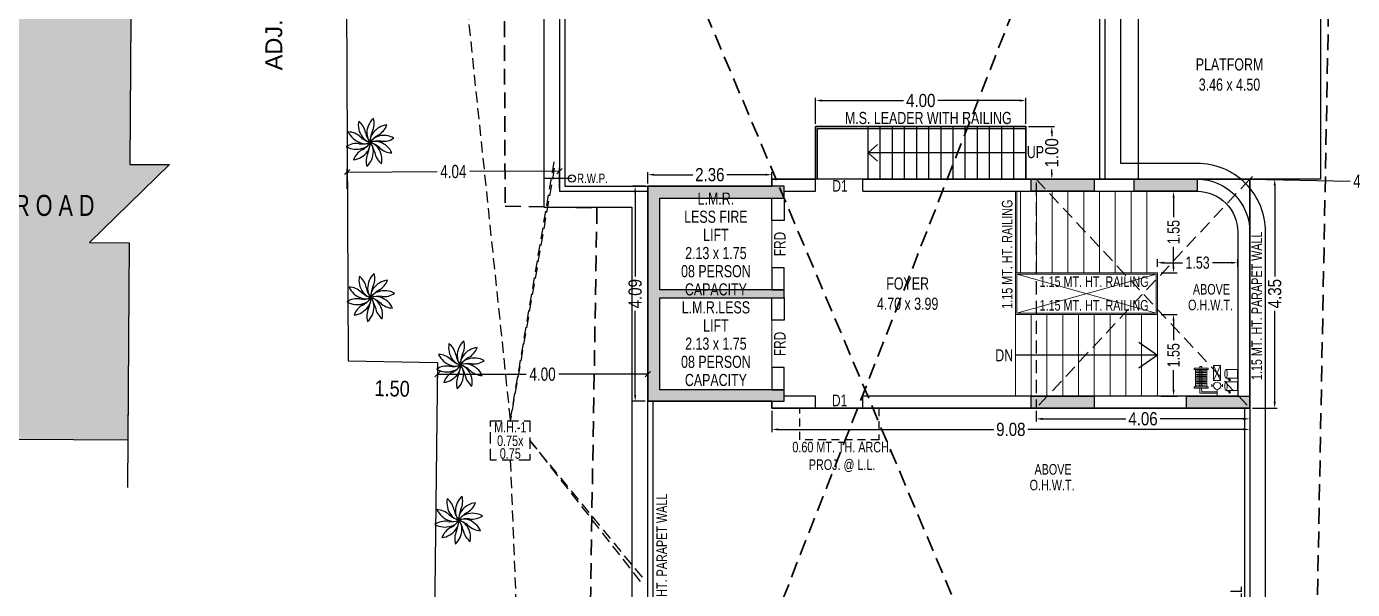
# Model space of a CAD drawing. Header units: millimetres. Extents: x 49 to 419, y 19 to 121.
# Drawn here: x 92.82 to 118.02, y 63.04 to 73.74 of the extents above; entities that cross this region are included whole.
import ezdxf
from ezdxf.enums import TextEntityAlignment as Align

# ---------------------------------------------------------------- set-up
doc = ezdxf.new("R2010")
doc.units = ezdxf.units.MM
doc.header["$MEASUREMENT"] = 0
doc.header["$PDMODE"] = 32
doc.header["$PDSIZE"] = 0.3
doc.linetypes.add('CONTINOUS', pattern=[0])
doc.linetypes.add('HIDDEN', pattern=[0.375, 0.25, -0.125])
for name, color, linetype, lineweight in [('A_BUILT UP', 1, 'Continuous', 35), ('A_DIM', 7, 'Continuous', 25), ('A_DOOR', 34, 'Continuous', 20), ('A_DRAINGE', 1, 'Continuous', 40), ('A_FIRE SYSTEM', 1, 'HIDDEN', 25), ('F.P.LINE', 1, 'Continuous', 30), ('g-ele-01', 7, 'Continuous', 9), ('g-ele-03', 147, 'Continuous', 5), ('g-ele02', 4, 'Continuous', 9), ('g-r.c.c', 5, 'Continuous', 30), ('g-sol250', 250, 'Continuous', 9), ('K ENVIRONMENTAL MANAGEMENT', 5, 'Continuous', 5)]:
    doc.layers.add(name, color=color, linetype=linetype, lineweight=lineweight)
for name, color, linetype in [('A_MARGIN', 7, 'Continuous'), ('A_PARAPET', 4, 'Continuous'), ('A_PROJ.', 42, 'HIDDEN'), ('A_RAMP', 7, 'Continuous'), ('A_ROAD', 73, 'Continuous'), ('A_STAIR', 144, 'Continuous'), ('A_TEXT', 7, 'Continuous'), ('A_TEXT C.', 7, 'Continuous'), ('A_Text D&W', 7, 'Continuous'), ('A_TREE', 3, 'Continuous'), ('A_Wall', 7, 'Continuous'), ('F.P.NO.', 1, 'Continuous'), ('K DIM IN TO IN', 7, 'Continuous'), ('K STAIR & LIFT', 7, 'Continuous')]:
    doc.layers.add(name, color=color, linetype=linetype)
doc.styles.add('AAAAA', font='arial.ttf', dxfattribs={"width": 0.7})
doc.styles.add('AAL', font='simplex.shx')
doc.styles.add('ARIAL', font='arial.ttf')
doc.styles.add('Dinesh', font='swisscl.ttf')
doc.styles.add('ROMAND', font='swissc.ttf')
doc.styles.add('SWISS', font='swisscl.ttf')
doc.dimstyles.new('Dim', dxfattribs={"dimtxt": 0.21, "dimasz": 0.1, "dimexe": 0.0625, "dimexo": 0.0625, "dimgap": 9e-05, "dimtad": 0, "dimtoh": 1, "dimzin": 0, "dimdsep": 46, "dimtxsty": 'Dinesh', "dimcen": 0, "dimclrd": 256, "dimclre": 256, "dimclrt": 256, "dimadec": 0, "dimazin": 0, "dimtfac": 1, "dimtofl": 0, "dimtmove": 0, "dimatfit": 3, "dimfxl": 0, "dimtolj": 1, "dimtzin": 0, "dimlwd": -1, "dimarcsym": 1})
doc.dimstyles.new('GP', dxfattribs={"dimtxt": 0.23, "dimasz": 0.125, "dimexe": 0.025, "dimexo": 0.1, "dimgap": 0.05, "dimtad": 0, "dimzin": 0, "dimdsep": 46, "dimtxsty": 'AAL', "dimblk": 'ARCHTICK', "dimcen": -90, "dimdle": 0.025, "dimse1": 1, "dimse2": 1, "dimclrd": 256, "dimclre": 256, "dimclrt": 256, "dimazin": 0, "dimtfac": 1, "dimtix": 1, "dimtmove": 2, "dimatfit": 1, "dimfxl": 0.18, "dimtolj": 1, "dimtzin": 0, "dimlwd": -1, "dimlwe": -1, "dimarcsym": 2})
doc.dimstyles.new('PARKING', dxfattribs={"dimtxt": 0.5, "dimasz": 0.12, "dimexe": 0.1, "dimexo": 0, "dimgap": 0.1, "dimtad": 0, "dimzin": 0, "dimdsep": 46, "dimtxsty": 'AAAAA', "dimblk1": 'OBLIQUE', "dimblk2": 'OBLIQUE', "dimsah": 1, "dimcen": 0, "dimdle": 0.1, "dimse1": 1, "dimse2": 1, "dimsd1": 1, "dimsd2": 1, "dimclrd": 7, "dimclre": 7, "dimclrt": 7, "dimadec": 0, "dimazin": 0, "dimtfac": 1, "dimtix": 1, "dimtofl": 0, "dimtmove": 2, "dimatfit": 3, "dimldrblk": 'OBLIQUE', "dimfxl": 0.1, "dimtolj": 1, "dimtzin": 0, "dimarcsym": 0})
doc.dimstyles.new('S-100', dxfattribs={"dimtxt": 0.23, "dimasz": 0.12, "dimexe": 0.1, "dimexo": 0, "dimgap": 0.1, "dimtad": 0, "dimzin": 0, "dimdsep": 46, "dimtxsty": 'ROMAND', "dimblk1": 'OBLIQUE', "dimblk2": 'OBLIQUE', "dimsah": 1, "dimcen": 0, "dimdle": 0.1, "dimclrd": 7, "dimclre": 7, "dimclrt": 7, "dimadec": 0, "dimazin": 0, "dimtfac": 1, "dimtix": 1, "dimtofl": 0, "dimtmove": 2, "dimatfit": 3, "dimldrblk": 'OBLIQUE', "dimfxl": 0.1, "dimtolj": 1, "dimtzin": 0, "dimarcsym": 0})

# ---------------------------------------------------------------- blocks, each defined once
blk = doc.blocks.new('_OBLIQUE')
at = {"color": 0, "linetype": 'ByBlock'}
blk.add_line((-0.5, -0.5), (0.5, 0.5), dxfattribs=at)
blk = doc.blocks.new('*D318')
at = {"layer": 'A_MARGIN', "transparency": 16777216}
for p, q in [((116.07, 70.839), (117.977, 70.802)), ((120.504, 70.754), (118.596, 70.791))]:
    blk.add_line(p, q, dxfattribs=at)
at = {"layer": 'Defpoints', "color": 0, "transparency": 16777216}
for p in [(116.07, 70.839), (120.504, 70.754), (120.504, 70.754)]:
    blk.add_point(p, dxfattribs=at)
at = {"layer": 'A_MARGIN', "transparency": 16777216, "xscale": 0.1, "yscale": 0.1, "zscale": 0.1}
for p, rotation in [((116.07, 70.839), 178.9122083500554), ((120.504, 70.754), 358.9122083500554)]:
    blk.add_blockref('_OBLIQUE', p, dxfattribs=dict(at, rotation=rotation))
at = {"layer": 'A_MARGIN', "transparency": 16777216, "insert": (118.287, 70.797), "char_height": 0.25, "attachment_point": 5, "rotation": 358.9122, "style": 'Dinesh'}
blk.add_mtext('\\A1;4.43', dxfattribs=at)
blk = doc.blocks.new('*D324')
at = {"layer": 'A_MARGIN', "lineweight": -2, "transparency": 16777216}
for p, q in [((100.627, 67.292), (100.627, 67.07)), ((104.626, 67.291), (104.626, 67.07))]:
    blk.add_line(p, q, dxfattribs=at)
at = {"layer": 'A_MARGIN', "transparency": 16777216}
for p, q in [((100.627, 67.133), (102.317, 67.132)), ((104.626, 67.132), (102.936, 67.132))]:
    blk.add_line(p, q, dxfattribs=at)
at = {"layer": 'Defpoints', "color": 0, "transparency": 16777216}
for p in [(100.627, 67.354), (104.626, 67.354), (104.626, 67.132)]:
    blk.add_point(p, dxfattribs=at)
at = {"layer": 'A_MARGIN', "transparency": 16777216, "xscale": 0.1, "yscale": 0.1, "zscale": 0.1}
for p, rotation in [((100.627, 67.133), 179.9968255016667), ((104.626, 67.132), 359.9968255016667)]:
    blk.add_blockref('_OBLIQUE', p, dxfattribs=dict(at, rotation=rotation))
at = {"layer": 'A_MARGIN', "transparency": 16777216, "insert": (102.626, 67.132), "char_height": 0.25, "attachment_point": 5, "rotation": 359.9968, "style": 'Dinesh'}
blk.add_mtext('\\A1;4.00', dxfattribs=at)
blk = doc.blocks.new('*D325')
at = {"layer": 'A_MARGIN', "lineweight": -2, "transparency": 16777216}
for p, q in [((98.914, 70.654), (98.912, 71.038)), ((102.95, 70.671), (102.948, 71.056))]:
    blk.add_line(p, q, dxfattribs=at)
at = {"layer": 'A_MARGIN', "transparency": 16777216}
for p, q in [((98.912, 70.976), (100.62, 70.983)), ((102.949, 70.993), (101.241, 70.986))]:
    blk.add_line(p, q, dxfattribs=at)
at = {"layer": 'Defpoints', "color": 0, "transparency": 16777216}
for p in [(98.912, 70.976), (98.914, 70.591), (102.95, 70.609)]:
    blk.add_point(p, dxfattribs=at)
at = {"layer": 'A_MARGIN', "transparency": 16777216, "xscale": 0.1, "yscale": 0.1, "zscale": 0.1}
for p, rotation in [((98.912, 70.976), 180.2497674445656), ((102.949, 70.993), 0.2497674445656095)]:
    blk.add_blockref('_OBLIQUE', p, dxfattribs=dict(at, rotation=rotation))
at = {"layer": 'A_MARGIN', "transparency": 16777216, "insert": (100.93, 70.984), "char_height": 0.25, "attachment_point": 5, "rotation": 0.2498, "style": 'Dinesh'}
blk.add_mtext('\\A1;4.04', dxfattribs=at)
blk = doc.blocks.new('*D311')
at = {"layer": 'Defpoints', "color": 0, "transparency": 16777216}
for p in [(98.338, 90.957), (98.8, 90.959), (98.928, 67.389)]:
    blk.add_point(p, dxfattribs=at)
at = {"layer": 'K DIM IN TO IN', "color": 7, "lineweight": -3, "transparency": 16777216, "insert": (98.401, 79.172), "char_height": 0.3, "attachment_point": 5, "rotation": 90.3109, "style": 'ROMAND'}
blk.add_mtext('\\A1;23.90', dxfattribs=at)
blk = doc.blocks.new('*D312')
at = {"layer": 'Defpoints', "color": 0, "transparency": 16777216}
for p in [(98.928, 67.389), (100.627, 67.354), (100.616, 66.841)]:
    blk.add_point(p, dxfattribs=at)
at = {"layer": 'K DIM IN TO IN', "color": 7, "lineweight": -3, "transparency": 16777216, "insert": (99.767, 66.859), "char_height": 0.3, "attachment_point": 5, "rotation": 358.8047, "style": 'ROMAND'}
blk.add_mtext('\\A1;1.50', dxfattribs=at)
blk = doc.blocks.new('*D313')
at = {"layer": 'Defpoints', "color": 0, "transparency": 16777216}
for p in [(100.627, 67.354), (99.818, 47.92), (100.253, 47.911)]:
    blk.add_point(p, dxfattribs=at)
at = {"layer": 'K DIM IN TO IN', "color": 7, "lineweight": -3, "transparency": 16777216, "insert": (100.004, 57.641), "char_height": 0.3, "attachment_point": 5, "rotation": 88.9001, "style": 'ROMAND'}
blk.add_mtext('\\A1;19.50', dxfattribs=at)
blk = doc.blocks.new('TR1')
at = {"layer": 'A_TREE', "color": 3}
for centre, major_axis, ratio, start_param, end_param in [((0.164, 0.331), (-0.275, 0.275), 1, 0.593429, 1.408456), ((-0.437, 0.125), (0.252, 0.252), 1, 5.678939, 6.405426), ((0.327, 0.171), (0.275, 0.275), 1, 1.535907, 2.350934), ((-0.28, 0.358), (-0.252, 0.252), 1, 3.479825, 4.206311), ((0.366, -0.054), (-0.275, 0.275), 1, -0.663208, 0.151819), ((-0.016, 0.454), (-0.252, 0.252), 1, 2.851506, 3.577993), ((-0.062, 0.364), (-0.275, 0.275), 1, 1.221748, 2.036774), ((-0.427, -0.156), (0.252, 0.252), 1, 0.024073, 0.750559), ((-0.159, 0.459), (-0.057, 0.486), 0.873487, 2.895567, 3.387619), ((-0.097, 0.171), (-0.139, 0.139), 1, 1.897512, 2.87092), ((0.141, 0.465), (0.343, 0.343), 1, 3.19977, 3.631619), ((-0.398, 0.278), (-0.333, 0.36), 0.832217, 2.883887, 3.399298), ((0.022, 0.196), (-0.186, 0.128), 0.843066, 1.151175, 1.990417), ((-0.179, 0.082), (0.139, 0.139), 1, 4.096627, 5.070035), ((0.387, 0.293), (-0.343, 0.343), 1, 1.000655, 1.432504), ((0.133, 0.145), (-0.076, 0.213), 0.843066, 1.151175, 1.990418), ((-0.193, -0.039), (0.062, 0.212), 0.867457, 4.282055, 5.142723), ((-0.485, -0.009), (-0.343, 0.343), 1, 3.513929, 3.945778), ((0.193, 0.039), (0.062, 0.212), 0.867457, 1.140463, 2.00113), ((0.485, 0.009), (-0.343, 0.343), 1, 0.372336, 0.804186), ((0.398, -0.278), (-0.343, 0.343), 1, -0.255982, 0.175867), ((0.179, -0.082), (0.17, 0.131), 0.894922, 1.128525, 2.013068), ((0.159, -0.459), (0.343, 0.343), 1, 0.686496, 1.118345), ((0.097, -0.171), (0.226, 0.006), 0.843066, 1.151175, 1.990417), ((-0.141, -0.465), (0.343, 0.343), 1, 0.058177, 0.490026), ((-0.387, -0.293), (0.343, 0.343), 1, 5.713044, 6.144893), ((-0.022, -0.196), (-0.186, 0.128), 0.843066, 4.292768, 5.13201), ((-0.133, -0.145), (-0.076, 0.213), 0.843066, 4.292768, 5.13201), ((0.264, -0.258), (-0.275, 0.275), 1, -1.291527, -0.4765), ((0.062, -0.364), (-0.275, 0.275), 1, 4.36334, 5.178367), ((0.254, 0.377), (0.252, 0.252), 1, 3.793984, 4.52047), ((-0.254, -0.377), (-0.252, 0.252), 1, -0.918405, -0.191919), ((-0.264, 0.258), (-0.275, 0.275), 1, 1.850066, 2.665093), ((0.016, -0.454), (0.252, 0.252), 1, 1.28071, 2.007196), ((-0.366, 0.054), (-0.275, 0.275), 1, 2.478385, 3.293411), ((0.28, -0.358), (-0.252, 0.252), 1, 0.338232, 1.064718), ((-0.327, -0.171), (-0.275, 0.275), 1, 3.106703, 3.92173), ((0.437, -0.125), (-0.252, 0.252), 1, 0.96655, 1.693037), ((-0.164, -0.331), (-0.275, 0.275), 1, 3.735022, 4.550049), ((0.427, 0.156), (0.252, 0.252), 1, 3.165665, 3.892152)]:
    blk.add_ellipse(centre, major_axis=major_axis, ratio=ratio, start_param=start_param, end_param=end_param, dxfattribs=at)
blk = doc.blocks.new('*D333')
at = {"layer": 'A_DIM', "transparency": 16777216}
for p, q in [((11.264, 1.233), (11.738, 1.233)), ((11.264, -3.119), (11.738, -3.119))]:
    blk.add_line(p, q, dxfattribs=at)
at = {"layer": 'A_DIM', "color": 7, "linetype": 'Continuous', "transparency": 16777216}
for p, q in [((11.688, 1.113), (11.688, -0.617)), ((11.688, -2.999), (11.688, -1.269))]:
    blk.add_line(p, q, dxfattribs=at)
at = {"layer": 'A_DIM', "color": 7, "transparency": 16777216}
for points in [[(11.668, 1.113), (11.708, 1.113), (11.688, 1.233)], [(11.668, -2.999), (11.708, -2.999), (11.688, -3.119)]]:
    blk.add_solid(points, dxfattribs=at)
at = {"layer": 'Defpoints', "color": 0, "transparency": 16777216}
for p in [(11.214, 1.233), (11.214, -3.119), (11.688, -3.119)]:
    blk.add_point(p, dxfattribs=at)
at = {"layer": 'A_DIM', "color": 7, "transparency": 16777216, "insert": (11.688, -0.943), "char_height": 0.25, "attachment_point": 5, "rotation": 90, "style": 'ROMAND'}
blk.add_mtext('\\A1;4.35', dxfattribs=at)
blk = doc.blocks.new('*D334')
at = {"layer": 'A_DIM', "transparency": 16777216}
for p, q in [((-0.23, 1.152), (-0.23, 1.368)), ((2.13, 1.152), (2.13, 1.368))]:
    blk.add_line(p, q, dxfattribs=at)
at = {"layer": 'A_DIM', "color": 7, "linetype": 'Continuous', "transparency": 16777216}
for p, q in [((-0.11, 1.318), (0.625, 1.318)), ((2.01, 1.318), (1.275, 1.318))]:
    blk.add_line(p, q, dxfattribs=at)
at = {"layer": 'A_DIM', "color": 7, "transparency": 16777216}
for points in [[(-0.11, 1.338), (-0.11, 1.298), (-0.23, 1.318)], [(2.01, 1.338), (2.01, 1.298), (2.13, 1.318)]]:
    blk.add_solid(points, dxfattribs=at)
at = {"layer": 'Defpoints', "color": 0, "transparency": 16777216}
for p in [(-0.23, 1.318), (-0.23, 1.102), (2.13, 1.102)]:
    blk.add_point(p, dxfattribs=at)
at = {"layer": 'A_DIM', "color": 7, "transparency": 16777216, "insert": (0.95, 1.318), "char_height": 0.25, "attachment_point": 5, "style": 'ROMAND'}
blk.add_mtext('\\A1;2.36', dxfattribs=at)
blk = doc.blocks.new('*D335')
at = {"layer": 'A_DIM', "transparency": 16777216}
for p, q in [((-0.28, 1.102), (-0.52, 1.102)), ((-0.28, -2.989), (-0.52, -2.989))]:
    blk.add_line(p, q, dxfattribs=at)
at = {"layer": 'A_DIM', "color": 7, "linetype": 'Continuous', "transparency": 16777216}
for p, q in [((-0.47, 0.982), (-0.47, -0.617)), ((-0.47, -2.869), (-0.47, -1.271))]:
    blk.add_line(p, q, dxfattribs=at)
at = {"layer": 'A_DIM', "color": 7, "transparency": 16777216}
for points in [[(-0.49, 0.982), (-0.45, 0.982), (-0.47, 1.102)], [(-0.49, -2.869), (-0.45, -2.869), (-0.47, -2.989)]]:
    blk.add_solid(points, dxfattribs=at)
at = {"layer": 'Defpoints', "color": 0, "transparency": 16777216}
for p in [(-0.23, 1.102), (-0.47, -2.989), (-0.23, -2.989)]:
    blk.add_point(p, dxfattribs=at)
at = {"layer": 'A_DIM', "color": 7, "transparency": 16777216, "insert": (-0.47, -0.944), "char_height": 0.25, "attachment_point": 5, "rotation": 90, "style": 'ROMAND'}
blk.add_mtext('\\A1;4.09', dxfattribs=at)
blk = doc.blocks.new('*D336')
at = {"layer": 'A_DIM', "transparency": 16777216}
for p, q in [((2.96, 2.283, 0), (2.96, 2.777, 0)), ((6.96, 2.283, 0), (6.96, 2.777, 0))]:
    blk.add_line(p, q, dxfattribs=at)
at = {"layer": 'A_DIM', "color": 7, "linetype": 'Continuous', "transparency": 16777216}
for p, q in [((3.08, 2.727, 0), (4.633, 2.727, 0)), ((6.84, 2.727, 0), (5.287, 2.727, 0))]:
    blk.add_line(p, q, dxfattribs=at)
at = {"layer": 'A_DIM', "color": 7, "transparency": 16777216}
for points in [[(3.08, 2.747, 0), (3.08, 2.707, 0), (2.96, 2.727, 0)], [(6.84, 2.747, 0), (6.84, 2.707, 0), (6.96, 2.727, 0)]]:
    blk.add_solid(points, dxfattribs=at)
at = {"layer": 'Defpoints', "color": 0, "transparency": 16777216}
for p in [(6.96, 2.727, 0), (2.96, 2.233, 0), (6.96, 2.233, 0)]:
    blk.add_point(p, dxfattribs=at)
at = {"layer": 'A_DIM', "color": 7, "transparency": 16777216, "insert": (4.96, 2.727, 0), "char_height": 0.25, "attachment_point": 5, "style": 'ROMAND'}
blk.add_mtext('\\A1;4.00', dxfattribs=at)
blk = doc.blocks.new('*D337')
at = {"layer": 'A_DIM', "transparency": 16777216}
for p, q in [((7.01, 2.233, 0), (7.501, 2.233, 0)), ((7.01, 1.233, 0), (7.501, 1.233, 0))]:
    blk.add_line(p, q, dxfattribs=at)
at = {"layer": 'A_DIM', "color": 7, "linetype": 'Continuous', "transparency": 16777216}
for p, q in [((7.451, 2.113, 0), (7.451, 2.053, 0)), ((7.451, 1.353, 0), (7.451, 1.414, 0))]:
    blk.add_line(p, q, dxfattribs=at)
at = {"layer": 'A_DIM', "color": 7, "transparency": 16777216}
for points in [[(7.431, 2.113, 0), (7.471, 2.113, 0), (7.451, 2.233, 0)], [(7.431, 1.353, 0), (7.471, 1.353, 0), (7.451, 1.233, 0)]]:
    blk.add_solid(points, dxfattribs=at)
at = {"layer": 'Defpoints', "color": 0, "transparency": 16777216}
for p in [(6.96, 2.233, 0), (6.96, 1.233, 0), (7.451, 1.233, 0)]:
    blk.add_point(p, dxfattribs=at)
at = {"layer": 'A_DIM', "color": 7, "transparency": 16777216, "insert": (7.451, 1.733, 0), "char_height": 0.25, "attachment_point": 5, "rotation": 90, "style": 'ROMAND'}
blk.add_mtext('\\A1;1.00', dxfattribs=at)
blk = doc.blocks.new('*D338')
at = {"layer": 'A_DIM', "transparency": 16777216}
for p, q in [((7.154, -3.169), (7.154, -3.373)), ((11.214, -3.169), (11.214, -3.373))]:
    blk.add_line(p, q, dxfattribs=at)
at = {"layer": 'A_DIM', "color": 7, "linetype": 'Continuous', "transparency": 16777216}
for p, q in [((7.274, -3.323), (8.856, -3.323)), ((11.094, -3.323), (9.512, -3.323))]:
    blk.add_line(p, q, dxfattribs=at)
at = {"layer": 'A_DIM', "color": 7, "transparency": 16777216}
for points in [[(7.274, -3.303), (7.274, -3.343), (7.154, -3.323)], [(11.094, -3.303), (11.094, -3.343), (11.214, -3.323)]]:
    blk.add_solid(points, dxfattribs=at)
at = {"layer": 'Defpoints', "color": 0, "transparency": 16777216}
for p in [(7.154, -3.119), (11.214, -3.119), (7.154, -3.323)]:
    blk.add_point(p, dxfattribs=at)
at = {"layer": 'A_DIM', "color": 7, "transparency": 16777216, "insert": (9.184, -3.323), "char_height": 0.25, "attachment_point": 5, "style": 'ROMAND'}
blk.add_mtext('\\A1;4.06', dxfattribs=at)
blk = doc.blocks.new('*D339')
at = {"layer": 'A_DIM', "transparency": 16777216}
for p, q in [((2.13, -3.169), (2.13, -3.574)), ((11.214, -3.169), (11.214, -3.574))]:
    blk.add_line(p, q, dxfattribs=at)
at = {"layer": 'A_DIM', "color": 7, "linetype": 'Continuous', "transparency": 16777216}
for p, q in [((2.25, -3.524), (6.346, -3.524)), ((11.094, -3.524), (6.998, -3.524))]:
    blk.add_line(p, q, dxfattribs=at)
at = {"layer": 'A_DIM', "color": 7, "transparency": 16777216}
for points in [[(2.25, -3.504), (2.25, -3.544), (2.13, -3.524)], [(11.094, -3.504), (11.094, -3.544), (11.214, -3.524)]]:
    blk.add_solid(points, dxfattribs=at)
at = {"layer": 'Defpoints', "color": 0, "transparency": 16777216}
for p in [(2.13, -3.119), (11.214, -3.119), (11.214, -3.524)]:
    blk.add_point(p, dxfattribs=at)
at = {"layer": 'A_DIM', "color": 7, "transparency": 16777216, "insert": (6.672, -3.524), "char_height": 0.25, "attachment_point": 5, "style": 'ROMAND'}
blk.add_mtext('\\A1;9.08', dxfattribs=at)
blk = doc.blocks.new('*D340')
at = {"layer": 'A_STAIR', "color": 7, "lineweight": -2, "transparency": 16777216}
for p, q in [((9.529, -1.339), (9.835, -1.339)), ((9.765, -1.459), (9.765, -1.83)), ((9.765, -2.769), (9.765, -2.398)), ((9.529, -2.889), (9.835, -2.889))]:
    blk.add_line(p, q, dxfattribs=at)
at = {"layer": 'A_STAIR', "color": 7, "transparency": 16777216}
for points in [[(9.745, -1.459), (9.785, -1.459), (9.765, -1.339)], [(9.745, -2.769), (9.785, -2.769), (9.765, -2.889)]]:
    blk.add_solid(points, dxfattribs=at)
at = {"layer": 'Defpoints', "color": 0, "transparency": 16777216}
for p in [(9.459, -1.339), (9.459, -2.889), (9.765, -2.889)]:
    blk.add_point(p, dxfattribs=at)
at = {"layer": 'A_STAIR', "color": 7, "transparency": 16777216, "insert": (9.765, -2.114), "char_height": 0.23, "attachment_point": 5, "rotation": 90, "style": 'Dinesh'}
blk.add_mtext('\\A1;1.55', dxfattribs=at)
blk = doc.blocks.new('*D341')
at = {"layer": 'A_STAIR', "color": 7, "lineweight": -2, "transparency": 16777216}
for p, q in [((9.529, 1.002), (9.835, 1.002)), ((9.765, 0.882), (9.765, 0.512)), ((9.765, -0.427), (9.765, -0.056)), ((9.529, -0.547), (9.835, -0.547))]:
    blk.add_line(p, q, dxfattribs=at)
at = {"layer": 'A_STAIR', "color": 7, "transparency": 16777216}
for points in [[(9.745, 0.882), (9.785, 0.882), (9.765, 1.002)], [(9.745, -0.427), (9.785, -0.427), (9.765, -0.547)]]:
    blk.add_solid(points, dxfattribs=at)
at = {"layer": 'Defpoints', "color": 0, "transparency": 16777216}
for p in [(9.459, 1.002), (9.765, 1.002), (9.459, -0.547, 0)]:
    blk.add_point(p, dxfattribs=at)
at = {"layer": 'A_STAIR', "color": 7, "transparency": 16777216, "insert": (9.765, 0.228), "char_height": 0.23, "attachment_point": 5, "rotation": 90, "style": 'Dinesh'}
blk.add_mtext('\\A1;1.55', dxfattribs=at)
blk = doc.blocks.new('*D342')
at = {"layer": 'A_STAIR', "color": 7, "lineweight": -2, "transparency": 16777216}
for p, q in [((9.459, -0.435), (9.459, -0.285)), ((9.579, -0.355), (9.937, -0.355)), ((10.864, -0.355), (10.506, -0.355)), ((10.984, -0.435), (10.984, -0.285))]:
    blk.add_line(p, q, dxfattribs=at)
at = {"layer": 'A_STAIR', "color": 7, "transparency": 16777216}
for points in [[(9.579, -0.335), (9.579, -0.375), (9.459, -0.355)], [(10.864, -0.335), (10.864, -0.375), (10.984, -0.355)]]:
    blk.add_solid(points, dxfattribs=at)
at = {"layer": 'Defpoints', "color": 0, "transparency": 16777216}
for p in [(9.459, -0.355), (9.459, -0.505), (10.984, -0.505, 0)]:
    blk.add_point(p, dxfattribs=at)
at = {"layer": 'A_STAIR', "color": 7, "transparency": 16777216, "insert": (10.222, -0.355), "char_height": 0.23, "attachment_point": 5, "style": 'Dinesh'}
blk.add_mtext('\\A1;1.53', dxfattribs=at)
blk = doc.blocks.new('A$C601668E3')
at = {"layer": 'A_FIRE SYSTEM', "color": 1, "linetype": 'CONTINOUS', "lineweight": 13}
for p, q in [((0, 0), (0.002, -0.126)), ((-0.166, -0.108), (-0.388, -0.112)), ((-0.388, -0.112), (-0.385, -0.278)), ((-0.229, -0.109), (-0.255, -0.071)), ((-0.197, -0.108), (-0.231, -0.058)), ((-0.097, -0.225), (-0.097, -0.174)), ((-0.066, -0.197), (-0.097, -0.198)), ((0.001, -0.052), (0.328, -0.047)), ((0.295, -0.076), (0.001, -0.081)), ((0.073, -0.195), (0.104, -0.194)), ((0.104, -0.222), (0.103, -0.171)), ((0.172, -0.146), (0.44, -0.142)), ((0.173, -0.175), (0.172, -0.146)), ((0.44, -0.17), (0.173, -0.175)), ((0.199, -0.175), (0.204, -0.498)), ((0.204, -0.498), (0.199, -0.175)), ((0.396, -0.196), (0.221, -0.2)), ((0.221, -0.2), (0.221, -0.205)), ((0.221, -0.205), (0.396, -0.202)), ((0.397, -0.23), (0.222, -0.233)), ((0.222, -0.233), (0.222, -0.239)), ((0.222, -0.239), (0.397, -0.236)), ((0.297, -0.144), (0.295, -0.076)), ((0.303, -0.497), (0.297, -0.173)), ((0.328, -0.047), (0.33, -0.143)), ((0.33, -0.172), (0.336, -0.496)), ((0.396, -0.202), (0.396, -0.196)), ((0.397, -0.236), (0.397, -0.23)), ((0.414, -0.171), (0.42, -0.494)), ((0.44, -0.142), (0.44, -0.17)), ((-0.163, -0.274), (-0.385, -0.278)), ((-0.162, -0.344), (-0.384, -0.347)), ((-0.384, -0.347), (-0.381, -0.513)), ((-0.225, -0.345), (-0.251, -0.307)), ((-0.192, -0.344), (-0.227, -0.294)), ((-0.058, -0.294), (0.073, -0.292)), ((-0.058, -0.294), (0.078, -0.579)), ((-0.053, -0.582), (-0.058, -0.294)), ((-0.053, -0.582), (0.073, -0.292)), ((0.073, -0.292), (0.078, -0.579)), ((0.446, -0.494), (0.178, -0.499)), ((0.178, -0.499), (0.179, -0.528)), ((0.398, -0.264), (0.222, -0.267)), ((0.222, -0.267), (0.222, -0.273)), ((0.222, -0.273), (0.398, -0.27)), ((0.398, -0.298), (0.223, -0.301)), ((0.223, -0.301), (0.223, -0.306)), ((0.223, -0.306), (0.398, -0.303)), ((0.399, -0.332), (0.223, -0.335)), ((0.223, -0.335), (0.224, -0.34)), ((0.224, -0.34), (0.399, -0.337)), ((0.399, -0.365), (0.224, -0.368)), ((0.224, -0.368), (0.224, -0.374)), ((0.224, -0.374), (0.399, -0.371)), ((0.4, -0.399), (0.225, -0.402)), ((0.225, -0.402), (0.225, -0.408)), ((0.225, -0.408), (0.4, -0.405)), ((0.4, -0.433), (0.225, -0.436)), ((0.225, -0.436), (0.225, -0.442)), ((0.225, -0.442), (0.401, -0.439)), ((0.401, -0.467), (0.226, -0.47)), ((0.226, -0.47), (0.226, -0.475)), ((0.226, -0.475), (0.401, -0.472)), ((0.398, -0.27), (0.398, -0.264)), ((0.398, -0.303), (0.398, -0.298)), ((0.399, -0.337), (0.399, -0.332)), ((0.399, -0.371), (0.399, -0.365)), ((0.4, -0.405), (0.4, -0.399)), ((0.401, -0.439), (0.4, -0.433)), ((0.401, -0.472), (0.401, -0.467)), ((0.446, -0.494), (0.446, -0.523)), ((-0.159, -0.51), (-0.381, -0.513)), ((0.078, -0.579), (-0.053, -0.582)), ((0.179, -0.528), (0.446, -0.523)), ((0.304, -0.556), (0.303, -0.525)), ((0.337, -0.556), (0.304, -0.556)), ((0.336, -0.525), (0.337, -0.556))]:
    blk.add_line(p, q, dxfattribs=at)
for centre, major_axis, ratio, start_param, end_param in [((-0.229, -0.089), (0.0218, 0.0226), 1, 0.810661, 1.722002), ((-0.165, -0.191), (-0.0014, 0.083), 0.29661, 1.570796327641413, 7.853981634820997), ((0.003, -0.196), (0.0485, 0.0502), 1, 3.926991, 10.210176), ((-0.225, -0.325), (0.0226, -0.0218), 1, 2.381457, 3.292798), ((-0.161, -0.427), (-0.0014, 0.083), 0.29661, 1.570796327641413, 7.853981634820997)]:
    blk.add_ellipse(centre, major_axis=major_axis, ratio=ratio, start_param=start_param, end_param=end_param, dxfattribs=at)
blk = doc.blocks.new('A$C8047e3b8')
at = {"layer": 'g-sol250'}
h = blk.add_hatch(color=7, dxfattribs=at)
h.dxf.hatch_style = 1
h.paths.add_polyline_path([(-0.23, -2.989), (2.36, -2.989), (2.36, -2.768), (0, -2.768), (0, -1.023), (2.36, -1.023), (2.36, -0.873), (0, -0.873), (0, 0.872), (2.36, 0.872), (2.36, 1.102), (-0.23, 1.102)])
h = blk.add_hatch(color=7, dxfattribs=at)
h.dxf.hatch_style = 1
h.paths.add_polyline_path([(8.259, 1.232), (8.259, 1.002), (7.059, 1.002), (7.059, 1.232)])
h = blk.add_hatch(color=7, dxfattribs=at)
h.dxf.hatch_style = 1
h.paths.add_polyline_path([(10.215, 1.232), (10.215, 1.002), (9.015, 1.002), (9.015, 1.232)])
h = blk.add_hatch(color=7, dxfattribs=at)
h.dxf.hatch_style = 1
h.paths.add_polyline_path([(8.259, -2.889), (8.259, -3.119), (7.059, -3.119), (7.059, -2.889)])
h = blk.add_hatch(color=7, dxfattribs=at)
h.dxf.hatch_style = 1
h.paths.add_polyline_path([(11.214, -2.889), (11.214, -3.119), (10.014, -3.119), (10.014, -2.889)])
at = {"layer": 'A_BUILT UP'}
blk.add_lwpolyline([(11.214, 1.233), (6.96, 1.233), (6.96, 2.233), (2.96, 2.233), (2.96, 1.233), (2.13, 1.233), (2.13, 1.102), (-0.23, 1.102), (-0.23, -2.989), (2.13, -2.989), (2.13, -3.119), (11.214, -3.119)], close=True, dxfattribs=at)
at = {"layer": 'A_DOOR', "color": 7}
for p, q in [((3.86, 1.233), (2.96, 1.233)), ((2.13, -0.45), (2.13, 0.45)), ((2.13, -2.349), (2.13, -1.449)), ((3.86, -3.119), (2.96, -3.119))]:
    blk.add_line(p, q, dxfattribs=at)
at = {"layer": 'A_PARAPET', "color": 7}
for points in [[(8.462, 1.233), (8.462, 16.75), (-1.906, 16.75), (-1.906, 1.002), (-0.23, 1.002)], [(8.362, 1.233), (8.362, 11.875), (6.729, 11.875), (6.729, 13), (8.362, 13), (8.362, 16.65), (-1.806, 16.65), (-1.806, 1.102), (-0.23, 1.102)], [(11.214, -3.119), (11.214, -21.983), (-0.231, -17.046), (-0.23, -2.989)], [(11.114, -3.119), (11.114, -21.831), (7.154, -20.123), (7.154, -18.713), (4.854, -18.713), (4.854, -19.131), (1.493, -17.68), (1.493, -15.989), (-0.131, -15.989), (-0.13, -2.989)]]:
    blk.add_lwpolyline(points, dxfattribs=at)
at = {"layer": 'A_PROJ.', "color": 7, "ltscale": 0.6}
blk.add_lwpolyline([(4.16, -3.119), (4.16, -3.719), (2.66, -3.719), (2.66, -3.119)], dxfattribs=at)
at = {"layer": 'A_STAIR', "color": 7}
for p, q in [((3.96, 1.233), (3.96, 2.233)), ((4.191, 1.233), (4.191, 2.233)), ((4.422, 1.233), (4.422, 2.233)), ((4.652, 1.233), (4.652, 2.233)), ((4.883, 1.233), (4.883, 2.233)), ((5.114, 1.233), (5.114, 2.233)), ((5.345, 1.233), (5.345, 2.233)), ((5.575, 1.233), (5.575, 2.233)), ((5.806, 1.233), (5.806, 2.233)), ((6.037, 1.233), (6.037, 2.233)), ((6.268, 1.233), (6.268, 2.233)), ((6.498, 1.233), (6.498, 2.233)), ((6.729, 1.233), (6.729, 2.233)), ((6.96, 1.733), (3.96, 1.733)), ((5.355, 1.233), (3.76, 1.233))]:
    blk.add_line(p, q, dxfattribs=at)
for points in [[(6.96, 1.233), (2.96, 1.233), (2.96, 2.233), (6.96, 2.233)], [(6.96, 1.233), (2.996, 1.233), (2.996, 2.198), (6.96, 2.198)]]:
    blk.add_lwpolyline(points, close=True, dxfattribs=at)
blk.add_lwpolyline([(4.136, 1.891), (3.96, 1.733), (4.136, 1.576)], dxfattribs=at)
at = {"layer": 'A_TEXT', "color": 7, "lineweight": -3}
blk.add_circle((-1.676, 1.247), 0.0693, dxfattribs=at)
blk.add_circle((-1.676, 1.247), 0.0693, dxfattribs=at)
at = {"layer": 'A_Wall'}
for p, q in [((2.13, 1.233), (2.96, 1.233)), ((2.13, 1.233), (2.13, 1.102)), ((2.96, 1.002), (2.96, 1.233)), ((3.86, 1.002), (3.86, 1.233)), ((2.36, 1.002), (2.96, 1.002)), ((2.13, -3.119), (2.13, -2.989)), ((2.96, -2.889), (2.36, -2.889)), ((2.96, -2.889), (2.36, -2.889)), ((2.96, -2.989), (2.96, -2.889)), ((2.96, -3.119), (2.96, -2.889)), ((3.86, -2.989), (3.86, -2.889)), ((3.86, -3.119), (3.86, -2.889)), ((2.13, -3.119), (2.96, -3.119)), ((2.13, -3.119), (2.96, -3.119))]:
    blk.add_line(p, q, dxfattribs=at)
for points in [[(3.86, 1.233), (10.215, 1.233, -0.413166), (11.214, 0.232), (11.214, -3.119), (3.86, -3.119)], [(3.86, 1.002), (10.214, 1.002, -0.414213), (10.984, 0.232), (10.984, -2.889), (3.86, -2.889)]]:
    blk.add_lwpolyline(points, format="xyb", dxfattribs=at)
at = {"layer": 'g-ele-01', "color": 7}
for points in [[(10.984, 0.232), (10.984, -2.889)], [(11.214, 0.232), (11.214, -2.889)]]:
    blk.add_lwpolyline(points, dxfattribs=at)
at = {"layer": 'g-ele-01', "color": 7, "elevation": 0}
for points in [[(9.458, -1.339), (9.458, -0.547), (6.758, -0.547), (6.758, -1.339)], [(9.433, -1.314), (9.433, -0.572), (6.783, -0.572), (6.783, -1.314)]]:
    blk.add_lwpolyline(points, close=True, dxfattribs=at)
at = {"layer": 'g-ele-01', "color": 7}
for radius in [1, 0.77]:
    blk.add_arc((10.214, 0.232), radius, 0, 90, dxfattribs=at)
at = {"layer": 'g-ele-03', "color": 7}
for p, q in [((6.758, -2.889, 0), (6.758, -1.339, 0)), ((7.058, -2.889, 0), (7.058, -1.339, 0)), ((7.358, -2.889, 0), (7.358, -1.339, 0)), ((7.658, -2.889, 0), (7.658, -1.339, 0)), ((7.958, -2.889, 0), (7.958, -1.339, 0)), ((8.258, -2.889, 0), (8.258, -1.339, 0)), ((8.558, -2.889, 0), (8.558, -1.339, 0)), ((8.858, -2.889, 0), (8.858, -1.339, 0)), ((9.158, -2.889, 0), (9.158, -1.339, 0)), ((9.458, -2.889, 0), (9.458, -1.339, 0))]:
    blk.add_line(p, q, dxfattribs=at)
at = {"layer": 'g-ele-03', "color": 7, "elevation": 0}
for points in [[(9.433, -0.572), (6.783, -1.314)], [(6.783, -0.572), (9.433, -1.314)]]:
    blk.add_lwpolyline(points, dxfattribs=at)
at = {"layer": 'g-ele02', "color": 7}
for p, q in [((6.758, -0.547, 0), (6.758, 1.003, 0)), ((6.783, -0.547, 0), (6.783, 1.003, 0)), ((6.858, -0.547, 0), (6.858, 1.003, 0)), ((7.158, -0.547, 0), (7.158, 1.003, 0)), ((7.458, -0.547, 0), (7.458, 1.003, 0)), ((7.758, -0.547, 0), (7.758, 1.003, 0)), ((8.058, -0.547, 0), (8.058, 1.003, 0)), ((8.358, -0.547, 0), (8.358, 1.003, 0)), ((8.658, -0.547, 0), (8.658, 1.002, 0)), ((8.958, -0.547, 0), (8.958, 1.002, 0)), ((9.258, -0.547, 0), (9.258, 1.002, 0))]:
    blk.add_line(p, q, dxfattribs=at)
at = {"layer": 'g-r.c.c', "color": 7}
for points in [[(-0.23, -2.989), (2.36, -2.989), (2.36, -2.768), (0, -2.768), (0, -1.023), (2.36, -1.023), (2.36, -0.873), (0, -0.873), (0, 0.872), (2.36, 0.872), (2.36, 1.102), (-0.23, 1.102)], [(8.259, 1.232), (8.259, 1.002), (7.059, 1.002), (7.059, 1.232)], [(2.13, 0.872), (2.36, 0.872), (2.36, 0.45), (2.13, 0.45)], [(2.36, -0.45), (2.13, -0.45), (2.13, -0.873), (2.36, -0.873)], [(2.13, -1.023), (2.36, -1.023), (2.36, -1.449), (2.13, -1.449)], [(2.36, -2.349), (2.13, -2.349), (2.13, -2.768), (2.36, -2.768)], [(8.259, -2.889), (8.259, -3.119), (7.059, -3.119), (7.059, -2.889)], [(11.214, -2.889), (11.214, -3.119), (10.014, -3.119), (10.014, -2.889)]]:
    blk.add_lwpolyline(points, close=True, dxfattribs=at)
at = {"layer": 'g-r.c.c', "color": 7, "elevation": 0}
blk.add_lwpolyline([(10.215, 1.232), (10.215, 1.002), (9.015, 1.002), (9.015, 1.232)], close=True, dxfattribs=at)
at = {"layer": 'K STAIR & LIFT', "color": 7, "linetype": 'HIDDEN', "lineweight": -3}
for p, q in [((11.214, 1.233), (7.154, -3.119)), ((7.154, 1.233), (11.214, -3.119))]:
    blk.add_line(p, q, dxfattribs=at)
at = {"layer": 'K STAIR & LIFT', "color": 7, "linetype": 'HIDDEN', "lineweight": -3, "flags": 128}
blk.add_lwpolyline([(11.214, 1.233), (7.154, 1.233), (7.154, -3.119), (11.214, -3.119)], close=True, dxfattribs=at)
at = {"layer": 'A_FIRE SYSTEM', "color": 1, "rotation": 179.0042454916269}
blk.add_blockref('A$C601668E3', (10.594, -2.889), dxfattribs=at)
at = {"layer": 'A_TEXT', "style": 'SWISS'}
for s, p in [('M.S. LEADER WITH RAILING', (3.518, 2.281)), ('UP', (6.976, 1.633))]:
    blk.add_text(s, height=0.23, dxfattribs=at).set_placement(p)
at = {"layer": 'A_TEXT', "color": 7, "lineweight": -3, "style": 'SWISS'}
blk.add_text('R.W.P.', height=0.18, dxfattribs=at).set_placement((-1.574, 1.158))
blk.add_text('R.W.P.', height=0.18, dxfattribs=at).set_placement((-1.574, 1.158))
at = {"layer": 'A_TEXT', "char_height": 0.23, "width": 1.35194, "attachment_point": 5, "line_spacing_factor": 0.9, "style": 'SWISS'}
for s, insert in [('L.M.R. LESS FIRE LIFT\\P{\\A1;2.13} x {\\A1;1.75}\\P08 PERSON\\PCAPACITY', (1.065, 0)), ('L.M.R.LESS LIFT\\P{\\A1;2.13} x {\\A1;1.75}\\P08 PERSON\\PCAPACITY', (1.065, -1.895))]:
    blk.add_mtext(s, dxfattribs=dict(at, insert=insert))
at = {"layer": 'A_TEXT', "char_height": 0.23, "attachment_point": 5, "style": 'SWISS'}
for s, insert, width in [('FOYER\\P{\\A1;4.70} x {\\A1;3.99}', (4.71, -0.944), 1.7186), ('DN', (6.546, -2.114), 0.3613)]:
    blk.add_mtext(s, dxfattribs=dict(at, insert=insert, width=width))
at = {"layer": 'A_TEXT', "color": 7, "lineweight": -3, "width": 3.32715, "attachment_point": 5, "rotation": 90, "style": 'Dinesh'}
for insert, char_height in [((0.037, -6.158), 0.2), ((10.955, -8.059), 0.22)]:
    blk.add_mtext('1.15 MT. HT. PARAPET WALL', dxfattribs=dict(at, insert=insert, char_height=char_height))
at = {"layer": 'A_TEXT C.', "char_height": 0.2, "attachment_point": 5, "rotation": 90, "style": 'SWISS'}
for s, insert, width in [('1.15 MT. HT. RAILING', (6.604, -0.193), 2.61648), ('1.15 MT. HT. PARAPET WALL', (11.348, -1.174), 3.04326)]:
    blk.add_mtext(s, dxfattribs=dict(at, insert=insert, width=width))
at = {"layer": 'A_TEXT C.', "char_height": 0.2, "attachment_point": 5, "style": 'SWISS'}
for s, insert, width in [('1.15 MT. HT. RAILING', (8.254, -0.716), 2.61648), ('1.15 MT. HT. RAILING', (8.254, -1.166), 2.61648), (' 0.60 MT. TH. ARCH.\\P PROJ. @ L.L.', (3.436, -4.046), 2)]:
    blk.add_mtext(s, dxfattribs=dict(at, insert=insert, width=width))
at = {"layer": 'A_Text D&W', "char_height": 0.22, "width": 0.36863, "attachment_point": 5, "style": 'SWISS'}
for insert in [(3.424, 1.106), (3.417, -2.972)]:
    blk.add_mtext('D1', dxfattribs=dict(at, insert=insert))
at = {"layer": 'A_Text D&W', "char_height": 0.22, "width": 0.36863, "attachment_point": 5, "rotation": 90, "style": 'SWISS'}
for insert in [(2.28, 0), (2.28, -1.899)]:
    blk.add_mtext('FRD', dxfattribs=dict(at, insert=insert))
at = {"layer": 'K STAIR & LIFT', "color": 7, "lineweight": -3, "style": 'SWISS'}
for s, p in [('ABOVE', (10.133, -0.96)), ('O.H.W.T.', (10.041, -1.258)), ('ABOVE', (7.121, -4.382)), ('O.H.W.T.', (7.029, -4.681))]:
    blk.add_text(s, height=0.2, dxfattribs=at).set_placement(p)
at = {"layer": 'A_DIM'}
for p1, p2, distance, picture, middle in [((2.96, 2.233, 0), (6.96, 2.233, 0), 0.494, '*D336', (4.96, 2.727, 0)), ((6.96, 2.233, 0), (6.96, 1.233, 0), 0.491, '*D337', (7.451, 1.733, 0))]:
    dim = blk.add_aligned_dim(p1=p1, p2=p2, distance=distance, dimstyle='GP', override={"dimtxt": 0.25, "dimasz": 0.12, "dimexe": 0.05, "dimexo": 0.05, "dimtxsty": 'ROMAND', "dimsah": 1, "dimse1": 0, "dimse2": 0, "dimclrd": 7, "dimclrt": 7, "dimfxl": 0.5, "dimfxlon": 1, "dimarcsym": 1}, dxfattribs=at)
    dim.commit()
    dim.dimension.update_dxf_attribs({"geometry": picture, "text_midpoint": middle})
for base, p1, p2, picture, middle in [((-0.23, 1.318), (2.13, 1.102), (-0.23, 1.102), '*D334', (0.95, 1.318)), ((11.214, -3.524), (2.13, -3.119), (11.214, -3.119), '*D339', (6.672, -3.524)), ((7.154, -3.323), (11.214, -3.119), (7.154, -3.119), '*D338', (9.184, -3.323))]:
    dim = blk.add_linear_dim(base=base, p1=p1, p2=p2, dimstyle='GP', override={"dimtxt": 0.25, "dimasz": 0.12, "dimexe": 0.05, "dimexo": 0.05, "dimtxsty": 'ROMAND', "dimsah": 1, "dimse1": 0, "dimse2": 0, "dimclrd": 7, "dimclrt": 7, "dimfxl": 0.5, "dimfxlon": 1, "dimarcsym": 1}, dxfattribs=at)
    dim.commit()
    dim.dimension.update_dxf_attribs({"geometry": picture, "text_midpoint": middle})
for base, p1, p2, picture, middle in [((-0.47, -2.989), (-0.23, 1.102), (-0.23, -2.989), '*D335', (-0.47, -0.944)), ((11.688, -3.119), (11.214, 1.233), (11.214, -3.119), '*D333', (11.688, -0.943))]:
    dim = blk.add_linear_dim(base=base, p1=p1, p2=p2, angle=90, dimstyle='GP', override={"dimtxt": 0.25, "dimasz": 0.12, "dimexe": 0.05, "dimexo": 0.05, "dimtxsty": 'ROMAND', "dimsah": 1, "dimse1": 0, "dimse2": 0, "dimclrd": 7, "dimclrt": 7, "dimfxl": 0.5, "dimfxlon": 1, "dimarcsym": 1}, dxfattribs=at)
    dim.commit()
    dim.dimension.update_dxf_attribs({"geometry": picture, "text_midpoint": middle})
at = {"layer": 'A_STAIR', "color": 7}
for base, p1, p2, picture, middle in [((9.765, 1.002), (9.459, -0.547, 0), (9.459, 1.002), '*D341', (9.765, 0.228)), ((9.765, -2.889), (9.459, -1.339), (9.459, -2.889), '*D340', (9.765, -2.114))]:
    dim = blk.add_linear_dim(base=base, p1=p1, p2=p2, angle=90, dimstyle='S-100', override={"dimasz": 0.12, "dimexe": 0.07, "dimexo": 0.07, "dimgap": 0.05, "dimtxsty": 'Dinesh'}, dxfattribs=at)
    dim.commit()
    dim.dimension.update_dxf_attribs({"geometry": picture, "text_midpoint": middle})
dim = blk.add_linear_dim(base=(9.459003871, -0.354864149), p1=(10.984003871, -0.504864149, 0.000000008), p2=(9.459003871, -0.504864149), dimstyle='S-100', override={"dimasz": 0.12, "dimexe": 0.07, "dimexo": 0.07, "dimgap": 0.05, "dimtxsty": 'Dinesh'}, dxfattribs=at)
dim.commit()
dim.dimension.update_dxf_attribs({"geometry": '*D342', "text_midpoint": (10.221503871, -0.354864149)})
blk.add_leader([(9.458, -2.114, 0), (6.758, -2.114, 0)], dimstyle='Dim', override={"dimasz": 0.35, "dimclrd": 7, "dimldrblk": 'Open90'}, dxfattribs=at)

msp = doc.modelspace()

# ---------------------------------------------------------------- hatches: boundary and pattern name
at = {"layer": 'A_ROAD'}
h = msp.add_hatch(color=256, dxfattribs=at)
h.dxf.hatch_style = 1
h.paths.add_polyline_path([(94.743, 65.877), (94.768, 69.631), (94.013, 69.637), (95.534, 71.117), (94.778, 71.121), (94.803, 74.874), (85.59, 74.93), (85.42, 65.937)])

# ---------------------------------------------------------------- linework, layer by layer
at = {"layer": 'A_BUILT UP', "color": 7, "linetype": 'HIDDEN', "ltscale": 1.2}
for p, q in [((117.063, 47.195), (98.803, 90.376)), ((117.967, 90.376), (103.375, 53.1))]:
    msp.add_line(p, q, dxfattribs=at)
msp.add_lwpolyline([(117.063, 47.195), (117.583, 74.933), (117.419, 74.933), (117.46, 76.566), (117.701, 83.669), (117.851, 87.241), (117.967, 90.376), (98.803, 90.376), (98.874, 79.672), (98.884, 77.44), (101.884, 77.44), (101.915, 70.328), (103.66, 70.291), (103.375, 53.1)], close=True, dxfattribs=at)
at = {"layer": 'A_DRAINGE', "linetype": 'HIDDEN', "lineweight": -3, "ltscale": 0.85}
for p, q in [((100.962, 76.313), (102.012, 66.249)), ((102.012, 66.249), (102.849, 71.179)), ((102.849, 71.047), (102.012, 66.249)), ((104.524, 63.273), (102.387, 65.874)), ((102.387, 65.874), (104.524, 63.142)), ((102.012, 65.499), (102.454, 54.421))]:
    msp.add_line(p, q, dxfattribs=at)
msp.add_lwpolyline([(101.637, 66.249), (102.387, 66.249), (102.387, 65.499), (101.637, 65.499)], close=True, dxfattribs=at)
at = {"layer": 'A_RAMP', "flags": 128}
msp.add_lwpolyline([(117.417, 74.818), (117.417, 70.839), (113.954, 70.839), (113.954, 74.818)], dxfattribs=at)
at = {"layer": 'A_ROAD', "color": 7}
msp.add_lwpolyline([(94.809, 75.776), (94.778, 71.121), (95.534, 71.117), (94.013, 69.637), (94.768, 69.632), (94.737, 64.977)], dxfattribs=at)
msp.add_lwpolyline([(94.803, 74.876), (94.778, 71.121), (95.534, 71.117), (94.013, 69.637), (94.768, 69.631), (94.743, 65.877), (85.42, 65.937), (85.59, 74.93)], close=True, dxfattribs=at)
at = {"layer": 'F.P.LINE', "color": 7, "ltscale": 5}
msp.add_lwpolyline([(98.928, 67.389), (100.627, 67.354), (100.555, 60.885), (100.253, 47.911), (108.691, 44.264), (120.039, 39.378), (119.997, 43.409), (120.178, 53.591), (120.583, 74.93), (117.419, 74.933), (117.46, 76.566), (117.701, 83.669), (117.851, 87.241), (117.967, 90.376), (98.803, 90.376), (98.874, 79.672)], close=True, dxfattribs=at)
at = {"layer": 'g-r.c.c', "color": 6}
msp.add_line((103.18, 70.854, -0.001), (102.65, 70.854), dxfattribs=at)
at = {"layer": 'K ENVIRONMENTAL MANAGEMENT', "color": 5, "linetype": 'Continuous', "lineweight": 30}
msp.add_lwpolyline([(113.618, 86.657), (102.65, 86.657), (102.65, 70.309), (104.326, 70.309), (104.325, 52.363), (116.37, 47.167), (116.37, 69.839, 0.414214), (115.07, 71.139), (113.618, 71.139)], format="xyb", close=True, dxfattribs=at)

# ---------------------------------------------------------------- block references
at = {"color": 6}
for p in [(99.348, 71.539), (99.361, 68.589), (101.065, 67.309), (101.032, 64.359)]:
    msp.add_blockref('TR1', p, dxfattribs=at)
at = {"layer": 'g-r.c.c', "color": 6}
msp.add_blockref('A$C8047e3b8', (104.856, 69.607, -0.001), dxfattribs=at)

# ---------------------------------------------------------------- texts
at = {"layer": 'A_DRAINGE', "linetype": 'HIDDEN', "lineweight": -3, "ltscale": 0.85, "style": 'Dinesh'}
for s, p in [('M.H.-1', (102.012, 66.027)), ('0.75x', (102.012, 65.768)), ('0.75', (102.012, 65.526))]:
    msp.add_text(s, height=0.2, dxfattribs=at).set_placement(p, align=Align.CENTER)
at = {"layer": 'A_ROAD', "color": 7, "style": 'Dinesh'}
msp.add_text('9 . 0 0  M T .  W I D E  T . P . S .  R O A D', height=0.4, dxfattribs=at).set_placement((90.29, 70.342), align=Align.MIDDLE)
at = {"layer": 'A_TEXT', "insert": (115.685, 72.828), "char_height": 0.23, "width": 1.35194, "attachment_point": 5, "style": 'SWISS'}
msp.add_mtext('PLATFORM\\P{\\A1;3.46} x {\\A1;4.50}', dxfattribs=at)
at = {"layer": 'F.P.NO.', "style": 'ARIAL'}
msp.add_text('ADJ. F.P.NO :- 4/12/1', height=0.32, rotation=90, dxfattribs=at).set_placement((97.677, 75.082), align=Align.CENTER)

# ---------------------------------------------------------------- dimensions: what is measured, and where the dimension line sits
at = {"layer": 'A_MARGIN'}
for p1, p2, distance, picture, middle in [((102.95, 70.609), (98.914, 70.591), -0.385, '*D325', (100.93, 70.984)), ((116.07, 70.839), (120.504, 70.754), 0, '*D318', (118.287, 70.797)), ((100.627, 67.354), (104.626, 67.354), -0.221, '*D324', (102.626, 67.132))]:
    dim = msp.add_aligned_dim(p1=p1, p2=p2, distance=distance, dimstyle='Dim', override={"dimtxt": 0.25, "dimgap": 0.05, "dimblk1": 'OBLIQUE', "dimblk2": 'OBLIQUE', "dimsah": 1}, dxfattribs=at)
    dim.commit()
    dim.dimension.update_dxf_attribs({"geometry": picture, "text_midpoint": middle})
at = {"layer": 'K DIM IN TO IN', "lineweight": -3}
for p1, p2, distance, text, picture, middle in [((98.928, 67.389), (98.8, 90.959), 0.462, '23.90', '*D311', (98.401, 79.172)), ((98.928, 67.389), (100.627, 67.354), -0.513, '1.50', '*D312', (99.767, 66.859)), ((100.627, 67.354), (100.253, 47.911), -0.436, '19.50', '*D313', (100.004, 57.641))]:
    dim = msp.add_aligned_dim(p1=p1, p2=p2, distance=distance, text=text, dimstyle='PARKING', override={"dimtxt": 0.3, "dimgap": 0.05, "dimtxsty": 'ROMAND', "dimfxl": 0.2, "dimarcsym": 1}, dxfattribs=at)
    dim.commit()
    dim.dimension.update_dxf_attribs({"geometry": picture, "text_midpoint": middle})

doc.saveas('drawing.dxf')
